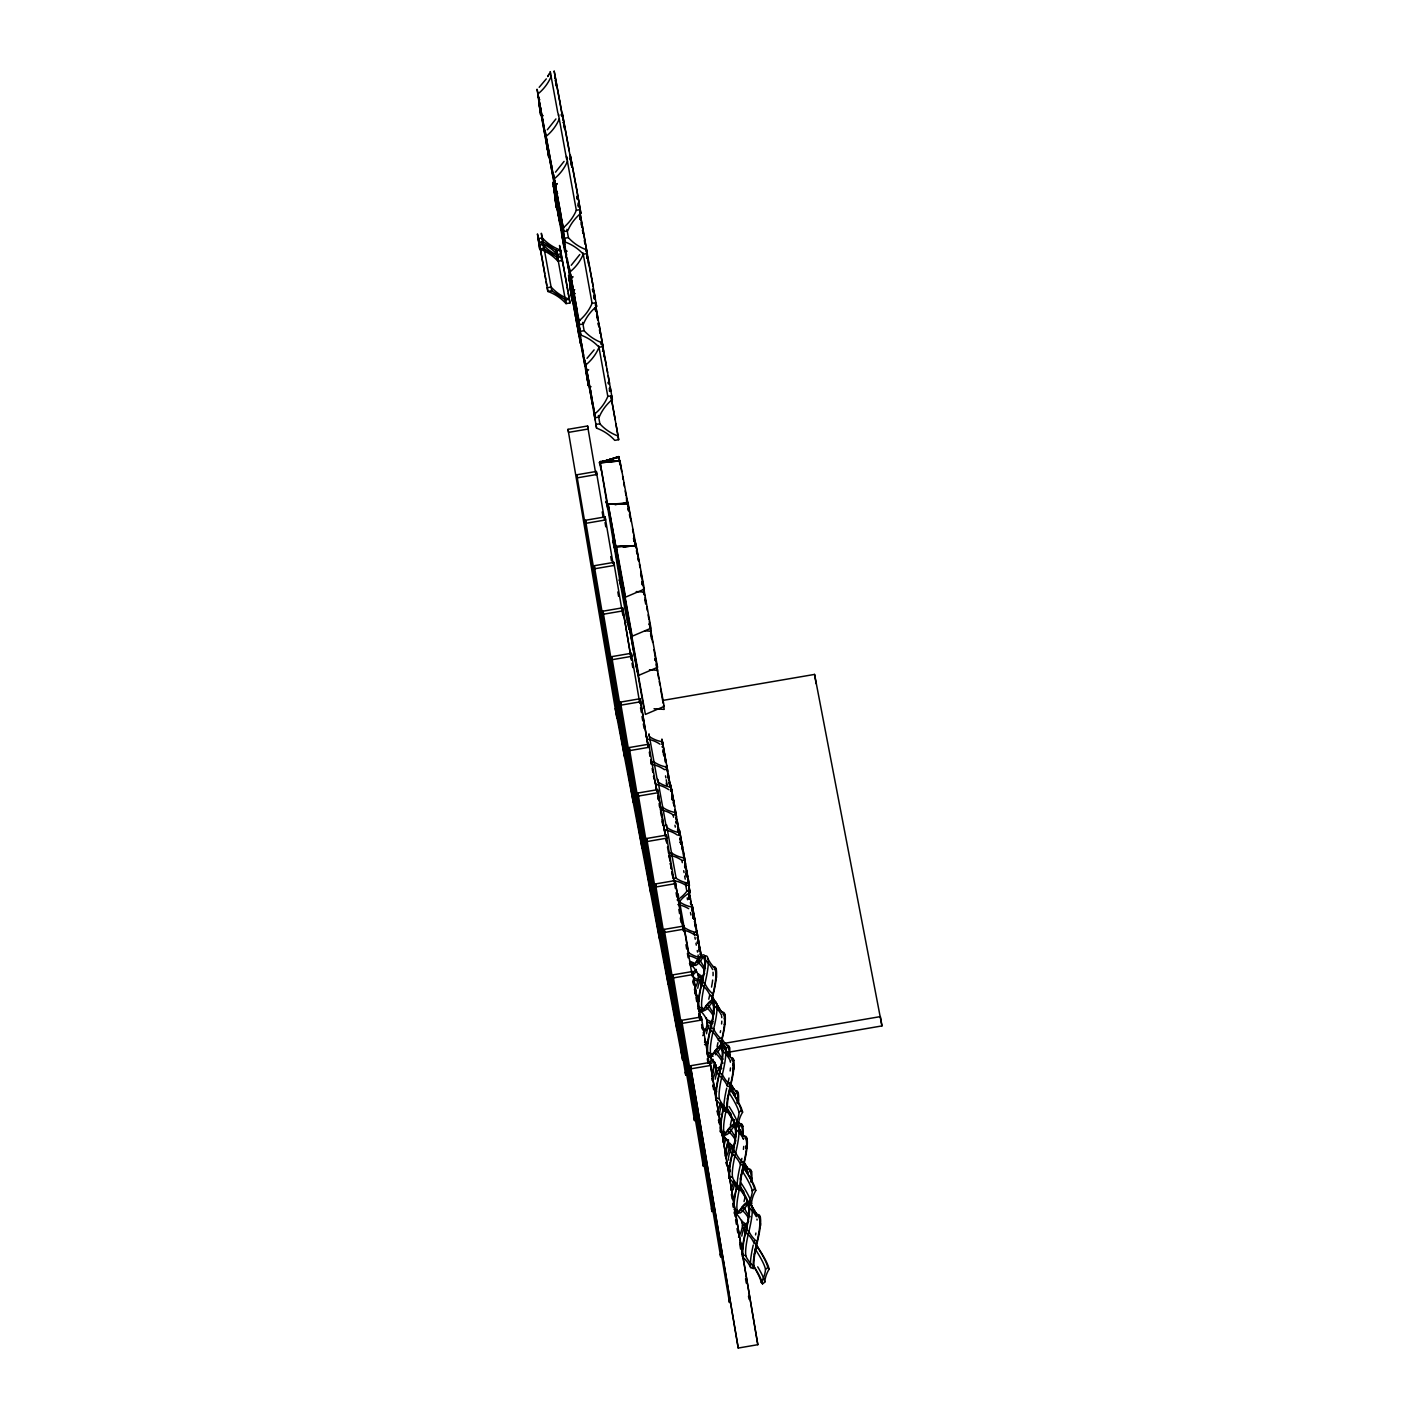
<?xml version="1.0" encoding="UTF-8"?>
<svg xmlns="http://www.w3.org/2000/svg" width="1419" height="1419" viewBox="0 0 1419 1419"><rect width="100%" height="100%" fill="white"/><g stroke="black" fill="none" stroke-linecap="round" stroke-linejoin="round"><path stroke-width="1.5" d="M630.267 516.25L619.961 460.962L599.971 461.618L619.819 460.714L621.699 471.569M616.378 546.634L636.315 545.925L616.289 546.475L625.584 597.133L644.368 589.116L636.226 545.606L623.012 546.971L636.155 545.517L636.209 546.687L628.067 503.177L614.853 504.543L627.996 503.089L628.049 504.259L626.95 499.009L627.73 505.075M571.059 159.602L576.114 186.279M579.786 254.533L571.236 265.264M689.599 963.395L690.308 961.603L693.093 962.561A53.124 8.549 -70.9 0 0 700.543 960.681M708.773 999.207A53.124 8.549 -70.9 0 1 709.713 995.145L712.533 996.049L713.225 994.276A32.052 30.455 -10.9 0 1 704.8 983.367L702.157 982.356L701.447 984.13A53.124 8.549 -70.9 0 0 698.396 1008.714A53.124 8.549 -70.9 0 0 705.793 1006.958A32.052 30.455 -10.9 0 1 713.154 1015.632M698.343 1008.856L699.053 1007.064L701.837 1008.022M705.828 1006.869L706.538 1005.078L709.305 1006.036A53.124 8.549 -70.9 0 1 716.737 1004.191A53.124 8.549 -70.9 0 1 713.722 1028.722A53.124 8.549 -70.9 0 0 710.617 1053.359A53.124 8.549 -70.9 0 0 713.136 1056.179M706.999 1053.377A53.124 8.549 -70.9 0 1 710.156 1029.644L710.901 1027.817A53.195 8.567 -70.9 0 0 706.467 1005.361A53.124 8.549 -70.9 0 1 699.106 1006.94A53.124 8.549 -70.9 0 1 702.121 982.409M707.354 1053.643L707.797 1052.526L710.564 1053.483M729.011 1078.014A53.124 8.549 -70.9 0 1 727.273 1085.961L730.005 1086.972L730.714 1085.198A32.052 30.455 -10.9 0 1 722.289 1074.289L719.646 1073.278L718.936 1075.052A53.124 8.549 -70.9 0 0 722.005 1050.468A53.124 8.549 -70.9 0 0 714.591 1052.224L715.282 1050.539L718.049 1051.497M715.868 1099.654L716.542 1097.987A53.124 8.549 -70.9 0 1 719.61 1073.332M727.61 1109.906L726.9 1111.698L724.116 1110.722M720.799 1131.652L723.85 1131.936A53.124 8.549 -70.9 0 0 731.299 1130.056A32.052 30.455 -10.9 0 0 735.716 1136.991M721.65 1135.271A53.124 8.549 -70.9 0 0 727.805 1130.872L728.55 1128.992A53.124 8.549 -70.9 0 1 735.982 1127.147A53.124 8.549 -70.9 0 1 732.949 1151.678M732.204 1153.505L732.913 1151.731L735.698 1152.689A32.052 30.455 -10.9 0 0 744.07 1163.545L743.29 1165.425L740.505 1164.467A32.052 30.455 -10.9 0 0 732.115 1153.594A53.124 8.549 -70.9 0 0 729.153 1178.089M736.727 1186.497L737.437 1184.705M740.878 1188.359L740.168 1190.133L737.401 1189.175A32.052 30.455 -10.9 0 0 729.011 1178.32L729.809 1176.44L732.576 1177.398A53.124 8.549 -70.9 0 1 735.663 1152.742A53.124 8.549 -70.9 0 0 738.749 1128.105A53.124 8.549 -70.9 0 0 737.117 1125.267M741.108 1209.219L741.818 1207.445L744.585 1208.403A32.052 30.455 -10.9 0 0 750.19 1216.757M753.489 1268.462A53.124 8.549 -70.9 0 1 756.522 1243.931L757.249 1242.104A53.124 8.549 -70.9 0 0 754.198 1266.67A32.052 30.455 -10.9 0 1 745.72 1255.904M754.145 1266.812L753.436 1268.586L750.669 1267.628A32.052 30.455 -10.9 0 0 743.024 1257.376M599.492 462.346L618.826 457.202L599.528 462.363L599.528 463.516M618.79 456.581L599.652 462.754L618.773 456.581L619.89 464.811M608.148 504.047L628.156 503.497L608.13 504.082L638.798 675.32L657.6 667.302L650.611 629.273M549.029 74.178L547.716 76.591L549.047 74.107M555.911 118.965L547.344 129.75M564.07 161.394L555.503 172.178M546.297 78.879L539.167 87.322M594.118 349.89L586.987 358.351M742.456 1111.964A53.124 7.946 51.5 0 0 731.033 1089.916L729.738 1088.426A53.124 7.946 51.5 0 1 741.215 1110.509L738.997 1112.461A53.124 7.946 51.5 0 0 728.621 1092.062M738.341 1125.178L736.035 1127.005L734.776 1125.569M752.265 1190.913L754.571 1189.069A53.124 7.946 51.5 0 0 743.042 1166.915L744.248 1168.316A53.124 7.946 51.5 0 1 743.059 1166.524M751.609 1203.631L749.303 1205.458A53.124 8.549 -70.9 0 0 741.835 1207.338M764.876 1282.084L762.571 1283.911L761.311 1282.457M563.822 231.563L563.183 227.838A46.242 43.954 -10.9 0 0 576.345 210.26L580.247 209.586L580.868 213.311A46.242 43.954 -10.9 0 0 567.724 230.889L563.822 231.563L562.456 223.67M563.432 266.204L560.523 250.099A46.242 43.954 -10.9 0 1 542.324 237.895L538.422 238.552L537.446 233.922L539.699 248.999A46.242 43.954 -10.9 0 1 557.88 261.185L561.782 260.528L560.168 249.194L564.194 270.39M541.348 254.657L538.422 238.552L539.043 242.277L542.963 241.62L556.603 250.773L560.523 250.099L561.144 253.824L557.224 254.498A46.242 43.954 -10.9 0 0 539.06 242.259L538.067 237.647L539.699 248.999L543.601 248.325L557.241 257.478L561.161 256.804L559.529 245.469L560.523 250.099M592.468 282.824L586.561 249.815A46.242 43.954 -10.9 0 1 568.363 237.612L564.46 238.268L565.081 241.993A46.242 43.954 -10.9 0 1 583.28 254.196M539.06 245.274L542.98 244.6A46.242 43.954 -10.9 0 0 561.161 256.821L561.782 260.528M585.834 245.629L587.182 253.54L583.262 254.196A46.242 43.954 -10.9 0 1 570.136 271.792L577.409 312.375M569.321 299.249A46.242 43.954 -10.9 0 1 551.122 287.046L547.22 287.702L547.858 291.427A46.242 43.954 -10.9 0 1 566.039 303.613L569.941 302.957L569.321 299.232L565.401 299.906L551.76 290.753L547.858 291.427L546.138 281.53M573.418 301.36A46.242 43.954 -10.9 0 0 572.105 300.846L569.817 285.858L570.828 290.434L574.73 289.76M579.555 324.649L578.934 320.925A46.242 43.954 -10.9 0 0 592.095 303.347L595.98 302.673L596.619 306.398A46.242 43.954 -10.9 0 0 583.457 323.958L579.555 324.649L578.207 316.739M602.099 343.717L601.94 341.961L602.933 346.608L602.295 342.884A46.242 43.954 -10.9 0 1 584.096 330.698L580.194 331.354L580.832 335.079A46.242 43.954 -10.9 0 1 599.031 347.265L602.933 346.608L610.915 391.201M595.306 417.718L594.667 413.993A46.242 43.954 -10.9 0 0 607.829 396.433L611.731 395.759L612.369 399.466A46.242 43.954 -10.9 0 0 599.208 417.044L595.306 417.718L593.94 409.825M568.008 429.336L587.59 425.984L588.176 429.017L568.593 432.369L568.008 429.336L616.822 717.89M594.49 416.157L595.945 424.423L599.865 423.767L598.41 415.483M618.045 435.97L618.666 439.695L614.764 440.369A46.242 43.954 -10.9 0 0 596.583 428.148L595.838 423.979M576.753 474.797L596.335 471.445L596.92 474.46L577.338 477.831L576.753 474.797L624.573 757.072M585.497 520.259L605.079 516.906L605.665 519.922L586.082 523.292L585.497 520.259L633.317 802.533M594.242 565.72L613.824 562.367L614.409 565.383L594.827 568.753L594.242 565.72L642.062 847.977M650.807 893.438L602.986 611.181L622.569 607.811L631.26 658.842M623.154 610.844L603.572 614.196L602.986 611.181M611.731 656.642L631.313 653.272L631.898 656.305L612.316 659.658L611.731 656.642L659.551 938.899M668.296 984.36L620.475 702.103L640.058 698.733L648.022 745.401M640.643 701.766L621.061 705.119L620.475 702.103M662.904 700.401L814.559 674.415L881.944 1025.919L728.124 1052.277M629.22 747.547L648.802 744.195L649.388 747.228L629.805 750.58L629.22 747.547L677.04 1029.822M654.053 761.826L651.108 762.322L651.427 764.185M685.2 1072.25L685.785 1075.283L637.965 793.008L657.547 789.656L665.511 836.323M658.132 792.689L638.55 796.041L637.965 793.008M662.797 807.287L659.853 807.783L659.48 805.673M646.709 838.469L666.291 835.117L666.877 838.15L647.295 841.502L646.709 838.469L694.53 1120.744L693.944 1117.711M668.597 853.245L671.542 852.748M669.289 857.236L668.917 855.107A32.052 30.455 -10.9 0 1 682.007 860.428L684.863 860.038L684.543 858.176M673.138 878.574L676.083 878.077L666.433 824.794L666.628 826.532M702.689 1163.172L703.274 1166.205L655.454 883.931L675.036 880.578L683.727 931.609M675.621 883.611L656.039 886.964L655.454 883.931M687.594 875.541L689.403 885.367L686.299 885.048M677.111 899.93A32.052 30.455 -10.9 0 0 686.938 891.15L689.758 890.564L690.06 892.427L688.818 885.704M664.198 929.392L683.781 926.039L684.366 929.073L664.784 932.425L664.198 929.392L712.019 1211.666L711.433 1208.633M720.178 1254.094L720.746 1257.128L672.943 974.853L692.525 971.501L700.844 1020.35M693.111 974.534L673.528 977.886L672.943 974.853M681.688 1020.314L701.27 1016.962L701.837 1019.995L682.273 1023.347L681.688 1020.314L729.49 1302.589L728.923 1299.556M724.399 1043.337L880.383 1016.607L881.944 1025.919M690.432 1065.775L710.014 1062.423L710.582 1065.456L757.817 1344.698L738.235 1348.05L690.432 1065.775L738.235 1348.05M691.018 1068.809L710.582 1065.456M619.926 460.82L600.095 462.842L619.961 460.962L599.971 461.814L645.414 714.413L664.198 706.396L656.323 663.879M636.226 591.581L644.386 592.113L650.984 628.209L632.182 636.226L623.473 588.034L622.923 585.568L624.023 593.798L621.38 582.233L643.854 708.081M644.882 630.816L650.984 631.207L649.281 621.54M649.459 669.768L657.6 670.3L655.01 655.596M654.035 708.737L664.216 709.394L663.507 705.367M697.9 974.356L700.667 975.314M706.644 1019.818L709.411 1020.775M713.686 1028.775L710.901 1027.817A53.124 8.549 -70.9 0 0 707.85 1052.401A53.124 8.549 -70.9 0 0 715.247 1050.645A53.195 8.567 -70.9 0 1 719.557 1073.42M710.103 1029.697A32.052 30.455 -10.9 0 1 718.635 1040.499L721.278 1041.511L721.969 1039.737A53.124 8.549 -70.9 0 0 725.038 1015.153A53.124 8.549 -70.9 0 0 722.005 1012.51M716.542 1097.987L719.309 1098.945A32.052 30.455 -10.9 0 0 727.699 1109.818A53.124 8.549 -70.9 0 1 730.679 1085.251M734.545 1119.963L731.761 1119.006A53.124 8.549 -70.9 0 0 730.377 1125.09M731.317 1129.95L728.55 1128.992A53.124 8.549 -70.9 0 1 721.118 1130.837A53.124 8.549 -70.9 0 1 723.655 1108.363M728.657 1143.714L731.424 1144.672M734.332 1209.431L737.117 1210.389A53.124 8.549 -70.9 0 0 738.412 1212.908M741.729 1220.322A53.124 8.549 -70.9 0 0 741.977 1222.043L744.691 1223.125M741.126 1209.13A53.124 8.549 -70.9 0 1 748.54 1207.374A53.124 8.549 -70.9 0 1 745.507 1231.905L746.181 1230.167L748.966 1231.142A53.124 8.549 -70.9 0 0 745.915 1255.709L743.077 1254.893L742.421 1256.56A53.124 8.549 -70.9 0 1 745.436 1232.011A32.052 30.455 -10.9 0 1 753.915 1242.849L756.558 1243.878M715.85 975.155L716.329 975.687A32.052 30.455 -10.9 0 0 715.939 976.574M719.788 1041.174A53.124 7.946 51.5 0 0 720.941 1042.93L722.236 1044.419M728.657 1053.058L729.597 1054.14M732.949 1065.616L733.818 1066.609A32.052 30.455 -10.9 0 0 732.967 1068.312M737.171 1098.253L738.341 1099.601A53.124 7.946 51.5 0 1 737.082 1102.953M741.303 1110.634L742.563 1112.07M754.571 1189.069L755.83 1190.523A32.052 30.455 -10.9 0 0 751.449 1203.614M748.044 1204.021L749.303 1205.458A53.124 8.549 -70.9 0 1 746.217 1230.131M759.874 1222.965L760.353 1223.515A53.124 7.946 51.5 0 1 759.857 1226.584M755.068 1243.523A53.124 7.946 51.5 0 0 756.221 1245.297L757.515 1246.769A53.124 7.946 51.5 0 1 768.992 1268.87M769.098 1268.976L767.839 1267.522L765.533 1269.366A32.052 30.455 -10.9 0 1 761.205 1282.404A53.124 7.946 51.5 0 0 753.134 1265.535M628.014 503.089L608.13 504.242L624.023 590.801M636.173 545.517L616.307 546.67L617.407 554.705L614.764 543.14L615.864 551.37L614.232 544.133L637.255 671.985L636.155 663.755L637.237 668.988M633.566 538.103L634.293 541.437M599.989 461.601L620.937 587.129L627.535 623.225L627.5 622.054L629.096 629.557L627.996 621.327L630.639 632.892L629.539 624.662L630.621 629.894M626.506 499.843L627.5 504.401M661.946 739.299L664.34 752.017M663.436 750.332L663.72 751.627L663.418 749.161L664.411 755.706M672.092 795.58C673.085 800.83 671.116 789.017 672.766 799.145M680.996 843.347L680.393 839.232L681.404 843.933M680.464 839.285L680.889 840.687L680.481 838.771M681.315 843.542L680.34 838.044M693.199 913.854L694.104 919.086M663.489 825.29L665.617 836.5M576.823 196.212L577.498 199.334M587.182 253.54L586.189 248.893L586.508 251.677M552.771 175.991L546.51 142.06L548.763 157.137A46.242 43.954 -10.9 0 1 550.093 157.615M567.281 261.894L562.243 235.146L567.902 265.619M672.109 795.083L671.861 793.931M654.851 780.237L655.259 782.49M608.574 383.467L608.254 382.19L608.414 383.928M545.41 134.716L547.486 146.707L545.233 131.63L551.512 165.562M561.161 227.785L563.237 239.776L560.984 224.716L568.522 269.078M663.808 749.108L662.247 741.25L662.992 746.394M681.297 840.03L679.435 830.221L681.829 842.939M646.425 736.638L648.394 747.086M635.056 543.814L635.677 546.829M593.018 291.285L592.503 289.104L592.823 291.906M655.347 660.42L654.957 658.735L655.117 660.403M650.115 626.701L649.388 623.704L649.831 626.967M680.712 839.888L680.393 838.576M693.199 914.404L693.802 917.011L693.43 915.521M643.499 587.608L644.386 592.113L643.676 588.087M642.115 582.233L642.825 585.781L642.027 581.382M609.39 388.096L609.868 390.562M679.311 900.551L679.577 901.881A32.052 30.455 -10.9 0 0 692.614 907.184L694.707 918.998M646.621 737.525L647.862 744.177M655.365 782.986L656.873 791.039M664.11 828.448L657.547 789.656M567.955 143.851L562.296 113.378L569.87 154.706M561.161 114.478L561.427 115.808M578.118 203.059L578.686 205.95L578.384 204.017M591.847 279.366L586.703 252.954M557.862 113.13L550.217 71.624L550.537 74.409M593.869 296.128L594.419 299.037L593.798 295.312M566.713 159.567L558.376 114.052L558.536 115.79M576.327 210.26L566.536 156.48L566.855 159.265M606.445 366.049L602.436 346.041M600.822 343.061L601.071 344.409M583.014 252.866L592.078 303.347M598.747 345.952L607.811 396.415M544.648 130.53L537.074 89.202L544.612 133.563M560.984 215.386L553.392 174.058L560.948 218.437M544.009 130.105L538.972 103.356L540.604 114.708A46.242 43.954 -10.9 0 1 543.229 115.737M559.051 204.531L554.031 177.783L556.922 199.565A46.242 43.954 -10.9 0 1 558.252 200.044M560.328 214.961L554.847 187.574M562.35 237.931L552.825 182.271L559.121 219.466M570.119 271.774L569.143 267.144L576.682 311.506M559.742 223.191L554.723 196.425L556.354 207.777A46.242 43.954 -10.9 0 1 558.962 208.806M574.801 297.618L569.764 270.869L572.673 292.651A46.242 43.954 -10.9 0 1 575.298 293.662M576.149 316.685L568.558 275.357L577.409 327.133M584.983 363.016L576.717 317.785L586.26 373.445M590.535 390.686L584.876 360.213L591.812 401.116M575.493 316.26L570.456 289.511L572.088 300.863M582.375 348.258L577.356 321.51L580.247 343.292A46.242 43.954 -10.9 0 1 581.577 343.788M583.652 358.688L578.172 331.301M589.399 384.301L585.515 363.938L588.406 385.72A46.242 43.954 -10.9 0 1 591.031 386.748M565.401 299.906L566.039 303.631L556.248 249.868L557.88 261.202L557.241 257.478M551.76 290.753L541.348 233.266L543.601 248.325M619.89 461.831L618.861 456.758L599.563 462.505L601.088 469.831M636.209 546.687L635.127 541.437L635.889 547.503M627.872 506.264L628.67 510.45M649.246 623.899L649.423 624.874M663.347 750.137L664.482 756.167M680.836 841.041L681.138 842.602M692.596 907.309L692.029 904.683L694.423 917.401M693.111 913.659L693.394 915.095M607.704 508.924L606.108 501.439L606.144 502.61M614.321 548.036L612.689 540.586L612.76 541.703M620.937 587.129L619.34 579.626L619.376 580.797M657.352 780.432L648.944 733.871L649.139 735.61M646.567 736.993L646.017 734.368L646.124 735.521M655.17 781.745L656.82 790.685M636.404 547.699L638.905 561.285M636.422 550.678L637.06 554.102M626.488 500.925L627.109 504.188M656.234 664.979L657.494 671.737M689.403 885.367L688.162 878.663M671.914 794.445L672.908 799.766M689.758 890.564L688.765 885.243M693.252 914.368L693.997 918.395M686.814 891.061L685.306 882.849M688.676 952.539L679.24 900.107M748.487 1296.203L749.072 1299.236M757.817 1344.698L710.014 1062.423M615.243 708.578L682.645 1060.082L681.067 1050.769M569.587 158.236L569.888 159.797M579.662 214.819L580.673 220.193M595.395 307.905L596.033 311.258M635.056 545.446L635.286 546.617M539.043 242.277L540.657 250.879M609.531 388.398L609.868 390.19M643.446 589.045L644.634 595.519M643.446 591.971L643.924 594.543M671.932 797.868L672.269 799.642L671.826 797.478M692.774 911.672L690.822 900.994M701.518 957.133L700.17 949.754M693.27 917.791L693.448 918.732M698.911 959.51L698.077 955.022M672.978 877.74L671.896 871.869M579.662 214.446L580.442 218.739M595.395 307.533L596.193 311.808M650.541 633.637L651.481 638.692M671.258 790.809L669.484 781.071M680.481 842.265L680.677 843.329M685.927 883.026L686.122 884.09M610.879 395.936L613.913 412.663M629.433 514.529L630.089 518.077M637.911 558.625L638.248 560.505M650.576 630.941L651.658 636.865M679.807 835.206L678.229 826.532M671.382 791.607L670.407 786.232M680.783 844.128L680.34 841.644M684.685 866.566L684.916 867.736M701.465 956.991L699.567 946.455M692.72 911.53L692.011 907.663M693.164 917.401L693.377 918.59M690.503 912.523L690.947 914.989M672.925 877.598L671.95 872.224M579.803 212.016L582.429 226.508M581.081 222.464L582.021 227.625M595.554 305.103L598.162 319.577M596.831 315.532L597.275 318.016M644.865 599.598L645.68 604.051M627.961 508.694L628.315 510.663M681.723 845.795L681.971 847.09M684.597 865.874L684.827 867.169M676.171 822.275L676.402 823.57M697.509 942.198L697.74 943.493M698.662 961.514L698.166 958.818M665.351 835.099L664.358 829.778A32.052 30.455 -10.9 0 1 677.466 835.099M579.626 210.775L585.745 245.256M581.4 223.9L581.914 226.809M595.377 303.861L600.095 330.45M596.654 314.291L597.665 319.896M611.11 396.948L614.516 416.122M645.042 597.771L646.053 603.341M657.866 673.706L658.735 678.566M687.843 876.8L685.998 866.424M673.085 797.478L671.01 786.623L671.577 790.826M678.832 829.831L679.098 831.339M679.417 833.201L679.666 834.603M681.9 846.629L682.486 849.981M688.517 883.842L687.647 879.053L687.967 880.915M673.741 804.52L673.227 801.629M694.494 921.091L695.381 926.057M664.731 757.569L664.997 759.059M691.425 904.293L691.692 905.801M694.565 921.552L695.079 924.461M676.083 821.707L676.349 823.109M697.421 941.631L697.687 943.032M688.942 897.571L689.208 899.078M685.217 879.159L684.668 876.055M688.995 898.032L689.262 899.433M590.659 394.73L586.756 374.439L588.406 385.72L587.058 377.826M666.096 825.893L657.689 779.333L657.884 781.071M678.069 893.668L678.584 896.577M693.696 984.573L693.164 981.664M582.553 230.534L583.103 233.638M559.796 101.423L554.137 70.95L561.711 112.278M582.482 229.913L583.067 233.213M607.013 369.153L607.598 372.434M598.286 323.621L598.853 326.725M598.215 323L598.8 326.281M639.437 564.248L640.04 567.635M630.745 518.84L631.278 521.82M640.661 573.79L641.317 577.391M652.119 639.472L652.669 642.435M622.586 476.412L623.118 479.391M633.867 538.954L634.399 541.881M659.267 681.528L659.87 684.916M681.51 841.077L682.415 846.221M673.67 800.777L670.69 784.76L671.577 791.022M682.167 848.119L682.77 851.595M694.388 917.135L695.008 920.7M664.021 750.154L664.926 755.316M673.44 802.657L674.043 806.134M679.204 835.277L678.903 833.592L679.222 835.454M685.962 873.536L686.264 875.239M695.062 924.195L695.682 927.742L695.363 925.88M700.543 955.2L700.241 953.515L700.56 955.377M664.695 757.214L665.6 762.358L665.28 760.495M670.477 789.993L670.744 791.43M691.816 909.916L692.082 911.353M697.261 950.517L697.545 952.114M667.178 785.133L666.221 779.794M550.891 162.103L545.872 135.355L546.865 142.645M542.732 119.675L537.695 92.927L540.604 114.708M552.168 172.533L547.131 145.785L548.763 157.137L547.415 149.243M566.642 255.189L561.605 228.424L562.598 235.731M576.061 308.047L570.598 280.66M574.216 305.83L569.196 279.082L570.828 290.434M699.762 1018.789L698.84 1013.698M563.556 266.666L565.897 279.951M666.167 839.605L666.806 843.081L666.15 839.445M671.045 867.062L671.347 868.765M662.301 821.601L662.886 824.9M648.075 745.223L648.359 746.82M654.141 779.439L653.556 776.14L653.857 778.002M540.71 250.932L542.093 258.843M541.473 255.136L542.927 263.437M576.735 189.756L570.456 155.806L570.952 159.886M576.096 186.031L578.721 201.037M567.937 143.603L569.214 150.946M582.411 226.242L585.036 241.248M591.847 279.1L593.107 286.461M559.778 101.175L561.055 108.518M584.309 240.396L584.947 244.033M598.783 323.053L599.421 326.672M599.421 329.758L600.06 333.483M613.895 412.397L615.172 419.758M640.732 571.467L643.321 586.065M646.656 606.729L647.33 610.56M648.111 614.888L648.962 619.731M632.572 529.039L633.335 533.367M633.619 534.981L634.825 541.827M653.946 649.654L654.727 653.982M623.721 482.762L624.395 486.611M660.562 688.747L663.152 703.345M625.176 490.921L626.027 495.781M682.415 846.15L684.49 857.927M682.096 844.376L682.734 848.012M686.654 870.219L687.293 873.856M673.67 800.688L674.664 806.329M677.253 820.962L677.91 824.758M683.089 853.209L684.064 858.85L683.763 856.987M686.654 873.483L686.991 875.417M695.008 920.612L697.084 932.389M698.591 940.886L699.886 948.318M673.351 798.915L673.99 802.551M678.548 828.394L676.171 814.843M694.689 918.838L695.328 922.474M674.664 809.61L675.32 813.389M677.91 828.022L678.247 829.955L677.519 825.84M689.847 895.424L690.503 899.22M696.002 929.534L696.658 933.312M699.922 951.723L698.857 945.764L699.567 949.808M664.606 753.454L666.274 762.872M668.509 775.501L669.803 782.933M685.945 873.377L686.583 877.013M691.142 902.856L689.137 891.398M666.575 767.927L666.238 766.012L667.302 771.971M669.165 782.561L669.821 786.357M677.519 829.689L677.839 831.552M698.857 949.613L699.177 951.475M683.71 870.716L684.047 872.579M695.966 943.245L696.303 945.178M674.965 825.255L675.302 827.117M687.222 897.801L687.559 899.717M666.238 783.057L666.575 784.991M559.033 204.265L560.31 211.626M550.874 161.837L553.499 176.861M560.31 214.712L564.354 237.824M542.714 119.409L545.339 134.433M552.151 172.284L554.776 187.29M576.061 307.781L577.32 315.142M589.914 386.961L591.155 394.163M590.517 390.438L591.794 397.781M543.991 129.839L546.617 144.862M567.902 265.353L570.527 280.377M591.173 397.409L592.433 404.592M582.358 348.01L583.635 355.353M591.794 400.868L594.419 415.873M574.198 305.582L575.475 312.925M583.635 358.439L584.912 365.783M575.475 316.011L576.753 323.355M670.353 863.355L670.708 865.288M670.389 863.426L671.347 868.925M564.39 271.26L566.837 285.254M658.061 797.62L658.398 799.553M657.724 795.757L658.381 799.482M661.963 819.827L662.602 823.463M649.317 752.159L649.973 755.955M652.563 770.57L652.9 772.504L652.155 768.406M542.289 259.712L543.796 268.404M543.175 264.679L544.736 273.707M576.735 189.649L578.03 197.135M578.101 197.312L579.431 205.045M592.486 282.736L594.472 294.123M569.924 154.884L570.633 158.893M593.834 290.398L595.164 298.132M608.219 375.804L609.531 383.307M561.09 108.553L562.403 116.181M585.675 247.97L586.384 251.979M599.457 326.725L600.769 334.334M561.764 112.456L563.201 120.562M600.148 330.609L601.479 338.343M601.425 341.039L602.117 345.048M614.533 416.033L616.52 427.421M615.881 423.696L617.23 431.429M635.162 543.637L635.872 547.663M626.347 497.59L627.695 505.235M684.916 860.304L685.59 864.26M683.089 849.928L684.118 855.834M685.271 862.397L686.299 868.286M684.774 862.894L685.146 864.969M685.945 869.439L686.619 873.359M697.509 934.766L698.556 940.762M674.344 804.484L675.746 812.466M686.299 871.497L686.973 875.346M695.682 924.408L696.357 928.257M698.237 938.899L698.893 942.748M688.765 889.305L689.439 893.26M697.385 937.356L697.74 939.431M698.166 941.826L698.538 943.901M665.6 759.023L667.001 767.005M667.427 769.382L668.473 775.377M675.018 811.526L675.675 815.375M676.047 817.433L676.402 819.508M676.828 821.903L677.2 823.978M696.357 931.449L697.013 935.316M668.154 773.515L668.81 777.364M689.421 896.365L689.794 898.458M668.083 776.441L668.81 780.574M669.129 782.437L669.484 784.423M694.884 937.125L695.257 939.218M665.529 775.874L665.883 777.86M560.345 211.662L561.658 219.289M551.512 165.473L552.825 172.958M561.037 215.564L562.243 225.816M575.422 300.97L576.717 308.473M552.878 173.136L554.084 183.388M562.935 229.718L563.645 233.727M567.263 258.542L568.558 266.045M576.77 308.65L577.994 318.903M567.937 262.32L569.25 269.929M577.356 315.178L580.105 330.911M591.173 394.056L593.16 405.444M544.719 130.708L545.925 140.96M554.137 183.565L555.485 191.299M568.611 266.222L569.835 276.474M578.686 322.805L579.378 326.796M592.521 401.719L593.851 409.452M545.978 141.137L547.326 148.871M561.782 231.51L553.445 185.995L556.354 207.777M569.888 276.652L571.218 284.368M584.362 359.291L585.692 367.024M593.798 412.149L595.129 419.882M561.729 234.224L563.059 241.94M575.511 312.96L577.533 324.596M585.639 369.72L586.969 377.454M695.984 997.468L696.729 1001.672M576.788 323.408L578.81 335.026M667.498 847.001L668.544 852.996M668.97 855.373L670.052 861.493M659.108 803.58L659.8 807.535M660.544 811.774L661.307 816.031M566.216 281.53L567.831 290.877M649.654 754.092L650.008 756.079M650.682 759.981L651.055 762.074M567.21 287.152L568.877 296.784M544.116 270L545.73 279.348M545.109 275.623L546.776 285.254M578.792 201.321L580.14 209.143M579.52 205.418L580.868 213.311M571.272 162.617L571.981 166.715L571.148 160.471M585.107 241.532L586.455 249.354M594.543 294.407L596.619 306.398M571.36 162.99L572.088 167.158L571.183 161.394M587.005 255.686L587.732 259.783M600.858 334.618L602.206 342.44M610.276 387.476L612.369 399.466M601.567 338.715L602.933 346.608M616.591 427.704L617.939 435.527M617.318 431.802L618.666 439.695M684.171 856.065L685.235 862.167M684.827 863.107L685.572 867.364M696.764 930.527L697.829 936.629M675.426 810.604L676.491 816.705M697.421 937.569L698.485 943.688M666.682 765.143L667.746 771.244M676.083 817.646L677.147 823.765M688.995 893.97L689.74 898.227M667.657 774.047L668.402 778.304M681.918 860.553L682.291 862.663M694.139 932.886L694.512 935.015L697.456 934.5L697.137 932.638A32.052 30.455 -10.9 0 1 684.047 927.334M673.546 817.202L673.174 815.091L676.118 814.577L675.799 812.715M566.926 229.328L568.38 237.594M582.677 322.415L584.114 330.68M561.747 219.573L563.095 227.395M577.48 312.641L578.828 320.463M553.57 177.144L554.918 184.967M563.733 234.1L565.081 241.993M554.297 181.242L555.663 189.135M593.231 405.728L594.579 413.55M569.321 270.213L571.396 282.204M579.466 327.186L580.832 335.079M546.138 138.814L547.486 146.707M546.687 145.146L548.036 152.968M585.071 363.299L587.147 375.29M561.871 231.882L563.237 239.776M586.331 373.729L587.679 381.551M562.438 238.215L563.786 246.037M576.912 320.871L578.26 328.694M563.148 242.312L564.514 250.223M577.622 324.969L578.987 332.862M650.736 760.212L651.481 764.451M568.239 293.077L569.941 302.957M814.559 674.415L816.138 683.727M563.928 124.73L564.549 128.455L563.911 124.411M685.2 865.235L685.519 867.098A32.052 30.455 -10.9 0 0 684.738 867.683M697.793 939.697L698.113 941.56A32.052 30.455 -10.9 0 0 697.332 942.145M680.836 842.514L681.155 844.358M693.43 916.976L693.749 918.838L693.128 915.024M671.418 789.993L671.737 791.855M676.455 819.774L676.774 821.636M689.049 894.236L689.368 896.098M667.054 767.253L667.373 769.116L664.429 769.63A32.052 30.455 -10.9 0 0 652.368 764.486M672.092 797.052L672.411 798.915M667.71 774.313L668.03 776.175M663.666 753.454L663.347 751.591L663.968 755.387M701.27 1016.962L709.234 1063.629M712.923 1085.446L713.651 1089.81M717.127 1110.775L717.872 1115.139M718.599 1119.502L719.344 1123.866M720.089 1128.229L720.817 1132.593M731.37 1194.514L732.098 1198.878M732.843 1203.241L733.57 1207.604M735.06 1216.331L734.315 1211.968A32.052 30.455 -10.9 0 1 742.048 1222.114M735.574 1219.843L736.319 1224.207M737.046 1228.57L737.791 1232.934M739.849 1244.694L740.594 1249.057M745.543 1278.75L746.288 1283.113M701.589 1024.713L702.334 1029.077M692.525 971.501L700.631 1019.498M707.283 1058.769L708.01 1063.133M683.781 926.039L692.259 976.219M693.004 980.582L693.731 984.946M695.221 993.672L694.476 989.309A32.052 30.455 -10.9 0 0 698.52 977.159M698.751 1014.159L699.478 1018.523M685.945 944.699L686.69 949.063M687.417 953.426L688.162 957.79M675.036 880.578L683.515 930.758M666.291 835.117L675.355 888.329M676.1 892.693L676.828 897.056M678.832 909.295L679.577 913.659M680.304 918.022L681.049 922.385M595.945 424.423L596.583 428.148M648.802 744.195L656.766 790.862M640.058 698.733L646.692 738.004M631.313 653.272L639.792 703.452M640.537 707.815L641.282 712.178M642.009 716.542L642.754 720.905M643.339 723.938L644.066 728.302M632.005 663.205L632.75 667.569M622.569 607.811L631.42 660.172M613.824 562.367L622.888 615.562M605.079 516.906L613.043 563.556M617.833 591.918L618.578 596.282M596.335 471.445L604.459 519.425M605.044 522.458L605.771 526.821M610.72 556.514L611.465 560.877M587.59 425.984L595.927 474.815M602.188 511.904L602.933 516.268M556.603 250.773L557.224 254.498M542.342 237.895L542.963 241.62M680.481 837.316L681.226 842.567M603.873 354.927L604.192 357.038M680.996 843.525L680.411 839.729M588.122 261.841L588.459 263.969M671.932 796.024L672.571 799.926M663.152 747.423L661.928 739.281M579.662 217.479L579.963 219.413M692.774 909.827L693.075 911.867M693.235 912.807L693.607 915.255M693.731 918.927L693.217 915.344M672.517 799.819L671.879 795.42M662.691 744.443L663.116 747.299M663.365 751.502L663.968 755.671M595.146 308.845L595.395 310.566M578.118 205.329L578.384 207.05M555.131 78.258L554.758 74.675L555.255 78.737M680.464 837.405L680.925 840.598M609.39 389.977L609.602 391.484M693.199 912.683L693.519 915.06M642.044 583.333L642.239 584.788M577.072 198.82L576.823 196.957M633.885 540.905L633.566 538.44M663.613 826.443L663.471 825.273M698.857 974.073A53.124 7.946 51.5 0 0 698.467 977.248A53.124 7.946 51.5 0 0 701.997 986.152M698.556 1000.732A53.124 7.946 51.5 0 1 694.654 992.041M699.177 1000.838A53.195 7.964 51.5 0 1 696.286 994.524M711.043 995.712A53.124 7.946 51.5 0 0 712.196 997.468L713.491 998.958A53.124 7.946 51.5 0 1 711.185 995.411M702.955 981.576A53.124 7.946 51.5 0 1 701.181 977.106M712.285 997.539A53.124 7.946 51.5 0 1 719.398 1009.228M697.758 988.263A32.052 30.455 -10.9 0 1 702.033 976.822A53.124 7.946 51.5 0 0 703.168 980.618M712.657 1000.661A32.052 30.455 -10.9 0 1 713.615 999.011M713.544 998.994A53.124 7.946 51.5 0 1 720.639 1010.665M724.24 1018.363A53.124 7.946 51.5 0 1 724.967 1021.041A53.124 7.946 51.5 0 1 724.24 1024.412M724.683 1022.035A32.052 30.455 -10.9 0 1 725.18 1021.219M716.223 975.58A53.124 7.946 51.5 0 1 715.832 978.755M707.336 1019.818A53.124 7.946 51.5 0 0 707.194 1022.709A53.124 7.946 51.5 0 0 710.742 1031.613M707.265 1022.62A32.052 30.455 -10.9 0 1 702.777 1035.639M706.52 1044.721A53.124 7.946 51.5 0 1 704.604 1040.73M703.114 1032.926A53.124 7.946 51.5 0 1 703.381 1032.642M707.176 1044.881A53.195 7.964 51.5 0 1 704.675 1038.992M711.699 1027.037A53.124 7.946 51.5 0 1 709.926 1022.567M721.029 1043A53.124 7.946 51.5 0 1 728.142 1054.689M720.958 1046.938A32.052 30.455 -10.9 0 1 722.36 1044.473A53.124 7.946 51.5 0 1 729.384 1056.126M722.182 1044.384A53.124 7.946 51.5 0 1 719.93 1040.872M711.504 1024.997A53.124 7.946 51.5 0 1 711.167 1024.004M732.984 1063.824A53.124 7.946 51.5 0 1 733.712 1066.503A53.124 7.946 51.5 0 1 732.984 1069.873M706.502 1033.724A32.052 30.455 -10.9 0 1 708.986 1025.565M716.347 1064.995A53.124 7.946 51.5 0 0 715.939 1068.17A53.124 7.946 51.5 0 0 718.777 1075.673M716.01 1068.081A32.052 30.455 -10.9 0 1 712.019 1080.285M716.045 1091.654A53.124 7.946 51.5 0 1 712.87 1085.021M711.664 1078.777A53.124 7.946 51.5 0 1 712.125 1078.103M716.648 1091.761A53.195 7.964 51.5 0 1 713.775 1085.446M719.876 1071.256A53.124 7.946 51.5 0 1 718.67 1068.028M715.247 1079.185A32.052 30.455 -10.9 0 1 719.522 1067.744A53.124 7.946 51.5 0 0 720.249 1070.458M730.927 1089.845A53.124 7.946 51.5 0 1 729.774 1088.071M727.291 1098.962A32.052 30.455 -10.9 0 1 731.104 1089.934M738.182 1125.161A32.052 30.455 -10.9 0 1 742.669 1112.141M729.082 1106.518A53.124 7.946 51.5 0 1 738.235 1125.072M726.776 1108.363A53.124 7.946 51.5 0 1 735.929 1126.899M739.139 1112.478A32.052 30.455 -10.9 0 1 734.67 1125.498M727.61 1110.314A53.124 7.946 51.5 0 1 734.687 1125.462M714.484 1052.419A32.052 30.455 -10.9 0 1 722.998 1063.221M714.537 1052.419A53.124 8.549 -70.9 0 1 707.496 1055.576M706.999 1054.406A32.052 30.455 -10.9 0 1 715.513 1065.208A53.124 8.549 -70.9 0 0 721.455 1065.155M715.424 1065.137A53.124 8.549 -70.9 0 1 715.141 1062.388M717.092 1046.637A53.124 8.549 -70.9 0 1 717.979 1042.646M721.774 1068.436A53.124 8.549 -70.9 0 1 718.582 1067.496M723.034 1059.213A32.052 30.455 -10.9 0 1 717.925 1051.568A53.124 8.549 -70.9 0 1 715.371 1054.76M718.085 1051.408A53.124 8.549 -70.9 0 1 725.481 1049.652A32.052 30.455 -10.9 0 0 733.925 1060.383M711.54 1055.683A32.052 30.455 -10.9 0 1 710.44 1053.554M721.437 1067.141A53.124 8.549 -70.9 0 1 719.823 1066.662M727.379 1085.961A32.052 30.455 -10.9 0 0 718.848 1075.159A53.124 8.549 -70.9 0 0 715.655 1097.916M730.288 1061.43A53.124 8.549 -70.9 0 1 730.43 1062.228M730.466 1067.939A53.124 8.549 -70.9 0 1 730.146 1070.973M715.744 1099.867A32.052 30.455 -10.9 0 1 724.258 1110.669M724.169 1110.598A53.124 8.549 -70.9 0 1 726.723 1088.107M726.954 1111.556A53.124 8.549 -70.9 0 1 729.987 1087.025A53.195 8.567 -70.9 0 0 731.778 1059.887M730.75 1085.145A53.124 8.549 -70.9 0 0 733.783 1060.614A53.124 8.549 -70.9 0 0 731.264 1057.776M719.362 1098.82A53.124 8.549 -70.9 0 1 722.395 1074.289A53.124 8.549 -70.9 0 0 725.481 1049.652M721.969 1050.432A32.052 30.455 -10.9 0 1 730.483 1061.235M705.846 1006.763A53.124 8.549 -70.9 0 1 713.26 1005.007A32.052 30.455 -10.9 0 1 721.402 1015.064M698.254 1008.944A32.052 30.455 -10.9 0 1 706.768 1019.747M712.71 1019.693A53.124 8.549 -70.9 0 1 706.697 1019.676A53.124 8.549 -70.9 0 1 706.449 1017.955M713.03 1022.993A53.124 8.549 -70.9 0 1 710.085 1022.567M714.289 1013.751A32.052 30.455 -10.9 0 1 709.181 1006.106A53.124 8.549 -70.9 0 1 701.891 1007.898A53.124 8.549 -70.9 0 1 704.906 983.367M703.203 1010.931A32.052 30.455 -10.9 0 1 701.696 1008.093M713.189 1021.503A53.124 8.549 -70.9 0 1 711.079 1021.201M721.544 1015.969A53.124 8.549 -70.9 0 1 721.774 1017.689M721.81 1021.13A53.124 8.549 -70.9 0 1 721.579 1023.95M720.621 1030.691A53.124 8.549 -70.9 0 1 720.267 1032.553M719.007 1038.46A53.124 8.549 -70.9 0 1 718.528 1040.499M713.26 1005.007A53.124 8.549 -70.9 0 1 710.227 1029.538M719.876 1047.594A53.124 8.549 -70.9 0 1 721.242 1041.564A53.195 8.567 -70.9 0 0 723.034 1014.425M722.058 1039.63A32.052 30.455 -10.9 0 1 713.544 1028.828M720.586 1045.821A53.124 8.549 -70.9 0 1 721.934 1039.79M725.18 1014.922A32.052 30.455 -10.9 0 1 716.648 1004.12M704.409 970.17A32.052 30.455 -10.9 0 0 696.995 961.497A53.124 8.549 -70.9 0 1 689.652 963.253M712.657 969.603A32.052 30.455 -10.9 0 0 704.48 959.51A53.124 8.549 -70.9 0 0 697.101 961.302L697.793 959.616L700.56 960.592A53.124 8.549 -70.9 0 1 707.992 958.73A32.052 30.455 -10.9 0 0 716.435 969.461M689.51 963.483A32.052 30.455 -10.9 0 1 698.024 974.285A53.124 8.549 -70.9 0 0 704.658 973.399M703.239 978.01A53.124 8.549 -70.9 0 1 701.341 977.106M705.545 968.29A32.052 30.455 -10.9 0 1 700.436 960.645M693.66 964.051A32.052 30.455 -10.9 0 1 692.951 962.632M703.061 976.237A53.124 8.549 -70.9 0 1 702.334 975.74M690.361 961.479A53.124 8.549 -70.9 0 0 697.758 959.723A53.195 8.567 -70.9 0 1 702.068 982.498M701.358 984.236A32.052 30.455 -10.9 0 1 709.89 995.038M704.516 959.546A53.124 8.549 -70.9 0 1 701.483 984.076M711.558 1000.164A53.124 8.549 -70.9 0 1 712.498 996.103A53.195 8.567 -70.9 0 0 714.289 968.964M711.841 1000.36A53.124 8.549 -70.9 0 1 713.189 994.329M713.26 994.222A53.124 8.549 -70.9 0 0 716.293 969.691A53.124 8.549 -70.9 0 0 713.26 967.048M707.992 958.73A53.124 8.549 -70.9 0 1 704.977 983.261M713.03 972.228A53.124 8.549 -70.9 0 1 713.065 975.669M712.657 980.05A53.124 8.549 -70.9 0 1 711.522 987.092M711.451 1057.989A32.052 30.455 -10.9 0 1 709.802 1063.7M714.555 1063.186A53.124 7.946 51.5 0 1 713.349 1060.614M711.699 1063.487A32.052 30.455 -10.9 0 1 713.136 1059.372M733.907 1089.118A53.124 7.946 51.5 0 0 730.146 1082.662A53.124 8.549 -70.9 0 1 730.04 1090.608M737.827 1097.809A53.124 7.946 51.5 0 1 738.235 1099.494M737.064 1102.12A32.052 30.455 -10.9 0 1 738.448 1099.672M729.934 1082.91A53.124 7.946 51.5 0 1 733.446 1089.153M729.49 1054.033A53.124 7.946 51.5 0 1 729.561 1056.516M728.745 1055.842A32.052 30.455 -10.9 0 1 729.703 1054.211M719.788 1123.174A53.124 7.946 51.5 0 1 718.44 1120.425M720.196 1103.45A32.052 30.455 -10.9 0 1 717.429 1111.627M724.009 1110.066A53.124 7.946 51.5 0 1 720.887 1102.847M720.462 1123.334A53.195 7.964 51.5 0 1 718.723 1119.538M719.983 1114.678A53.124 7.946 51.5 0 1 719.805 1113.88M719.646 1112.975A32.052 30.455 -10.9 0 1 721.544 1105.667M736.709 1124.664A53.124 7.946 51.5 0 1 743.45 1136.051M746.979 1144.956A53.124 7.946 51.5 0 1 745.826 1148.414M745.809 1147.581A32.052 30.455 -10.9 0 1 746.696 1145.949M738.678 1128.353A53.124 7.946 51.5 0 1 742.19 1134.615M737.117 1098.803A53.124 7.946 51.5 0 1 737.153 1100.044M729.951 1143.253A53.124 7.946 51.5 0 0 729.224 1146.623A53.124 7.946 51.5 0 0 732.754 1155.527M729.277 1146.517A32.052 30.455 -10.9 0 1 725.748 1157.922M730.164 1171.633A53.124 7.946 51.5 0 1 725.73 1162.392M729.934 1170.214A53.195 7.964 51.5 0 1 726.688 1162.888M733.712 1150.951A53.124 7.946 51.5 0 1 731.69 1145.594M728.39 1158.436A32.052 30.455 -10.9 0 1 732.789 1146.197A53.124 7.946 51.5 0 0 734.403 1151.146M740.221 1179.029A32.052 30.455 -10.9 0 1 744.372 1168.387A53.124 7.946 51.5 0 1 755.724 1190.417M730.182 1164.254A53.124 7.946 51.5 0 1 729.703 1163.083M728.727 1160.139A53.124 7.946 51.5 0 1 728.55 1159.341M741.232 1183.233A53.124 7.946 51.5 0 1 751.502 1203.525M740.044 1186.798A53.124 7.946 51.5 0 1 749.197 1205.352M741.889 1170.515A53.124 7.946 51.5 0 1 752.176 1190.807M752.407 1190.913A32.052 30.455 -10.9 0 1 747.937 1203.951A53.124 7.946 51.5 0 0 739.867 1187.082M745.791 1146.002A53.124 7.946 51.5 0 1 745.614 1146.392M727.752 1130.872A32.052 30.455 -10.9 0 1 735.929 1140.965M727.858 1130.677A53.124 8.549 -70.9 0 1 735.273 1128.921A32.052 30.455 -10.9 0 1 743.414 1138.978M721.721 1134.083A32.052 30.455 -10.9 0 1 728.781 1143.661A53.124 8.549 -70.9 0 0 735.414 1142.774M728.71 1143.59A53.124 8.549 -70.9 0 1 728.408 1139.688M734.51 1147.191A53.124 8.549 -70.9 0 1 731.849 1145.931M731.353 1129.861A53.124 8.549 -70.9 0 1 735.734 1125.462M725.215 1134.845A32.052 30.455 -10.9 0 1 723.708 1132.007M723.903 1131.812A53.124 8.549 -70.9 0 1 725.978 1111.325M737.454 1189.051A53.124 8.549 -70.9 0 1 740.47 1164.52A53.124 8.549 -70.9 0 0 741.889 1158.383M743.733 1146.392A53.124 8.549 -70.9 0 1 743.414 1149.408M735.273 1128.921A53.124 8.549 -70.9 0 1 732.239 1153.452M740.221 1190.009A53.124 8.549 -70.9 0 1 743.254 1165.478A53.195 8.567 -70.9 0 0 745.046 1138.34M743.946 1163.704A53.124 8.549 -70.9 0 0 740.931 1188.217A32.052 30.455 -10.9 0 1 732.452 1177.451M744.017 1163.598A53.124 8.549 -70.9 0 0 747.05 1139.067A53.124 8.549 -70.9 0 0 744.017 1136.424M729.863 1176.298A53.124 8.549 -70.9 0 1 732.878 1151.767M747.192 1138.836A32.052 30.455 -10.9 0 1 738.66 1128.034M743.201 1138.499A53.124 8.549 -70.9 0 1 743.396 1139.138M731.902 1118.952A32.052 30.455 -10.9 0 0 723.388 1108.15A53.124 8.549 -70.9 0 0 720.16 1127.484M720.267 1131.83A53.124 8.549 -70.9 0 1 720.178 1130.908M733.57 1124.079A53.124 8.549 -70.9 0 1 734.51 1120.017M731.335 1114.27A32.052 30.455 -10.9 0 1 728.319 1110.137M733.854 1124.274A53.124 8.549 -70.9 0 1 734.279 1122.287M738.448 1093.375A32.052 30.455 -10.9 0 1 729.934 1082.573M738.164 1103.131A53.124 8.549 -70.9 0 0 738.306 1093.606A53.124 8.549 -70.9 0 0 735.787 1090.768M736.301 1092.878A53.195 8.567 -70.9 0 1 737.561 1103.521M734.811 1094.421A53.124 8.549 -70.9 0 1 734.953 1095.22M729.88 1086.582A32.052 30.455 -10.9 0 1 735.007 1094.226M734.457 1093.038A53.124 8.549 -70.9 0 1 734.652 1093.677M707.655 1043.107A53.124 8.549 -70.9 0 1 704.551 1044.544M707.194 1042.273A53.124 8.549 -70.9 0 1 704.534 1042.273M712.019 1075.992A53.124 8.549 -70.9 0 1 714.679 1062.636M712.515 1075.85A53.124 8.549 -70.9 0 1 714.91 1062.902M729.597 1056.126A53.124 8.549 -70.9 0 0 729.561 1048.144A53.124 8.549 -70.9 0 0 727.042 1045.306M729.703 1047.914A32.052 30.455 -10.9 0 1 721.526 1037.821M721.544 1039.932A53.124 8.549 -70.9 0 1 721.437 1043.692M727.167 1047.257A53.195 8.567 -70.9 0 1 728.958 1056.57M726.067 1048.96A53.124 8.549 -70.9 0 1 726.315 1050.681M721.739 1041.794A32.052 30.455 -10.9 0 1 726.262 1048.765M725.712 1047.577A53.124 8.549 -70.9 0 1 725.907 1048.215M724.559 1137.24A32.052 30.455 -10.9 0 1 723.069 1142.153M728.532 1143.058A53.124 7.946 51.5 0 1 726.617 1139.067M724.417 1144.37A32.052 30.455 -10.9 0 1 725.748 1139.475M744.443 1162.8A53.124 7.946 51.5 0 1 747.973 1169.043M751.343 1177.149A53.124 7.946 51.5 0 1 751.502 1177.947A53.124 7.946 51.5 0 1 751.378 1180.821M751.219 1178.923A32.052 30.455 -10.9 0 1 751.715 1178.107M744.159 1162.995A53.124 7.946 51.5 0 1 746.713 1167.606M742.776 1132.486A53.124 7.946 51.5 0 1 742.829 1134.969M733.588 1181.105A32.052 30.455 -10.9 0 1 730.696 1190.08M737.277 1188.519A53.124 7.946 51.5 0 1 734.155 1181.3M733.162 1189.831A32.052 30.455 -10.9 0 1 734.492 1184.936M749.977 1203.117A53.124 7.946 51.5 0 1 757.427 1215.906M759.839 1221.724A53.124 7.946 51.5 0 1 760.247 1223.409M759.963 1224.384A32.052 30.455 -10.9 0 1 760.46 1223.568M749.835 1203.418A53.124 7.946 51.5 0 1 756.167 1214.469M738.554 1237.191A32.052 30.455 -10.9 0 0 742.545 1224.969A53.124 7.946 51.5 0 1 742.882 1221.883M746.022 1233.962A53.124 7.946 51.5 0 1 742.492 1225.076M742.598 1248.56A53.124 7.946 51.5 0 1 739.884 1243.097M743.201 1248.649A53.195 7.964 51.5 0 1 740.31 1242.352M746.979 1229.404A53.124 7.946 51.5 0 1 744.957 1224.029M756.309 1245.368A53.124 7.946 51.5 0 1 767.75 1267.415M757.48 1246.733A53.124 7.946 51.5 0 1 755.21 1243.221M747.192 1228.428A53.124 7.946 51.5 0 1 746.039 1224.686M754.269 1254.236A32.052 30.455 -10.9 0 1 757.64 1246.84M741.782 1236.091A32.052 30.455 -10.9 0 1 745.56 1225.448M769.204 1269.029A32.052 30.455 -10.9 0 0 764.717 1282.066A53.124 7.946 51.5 0 0 757.711 1266.83M753.312 1265.251A53.124 7.946 51.5 0 1 762.464 1283.805M755.156 1248.968A53.124 7.946 51.5 0 1 765.444 1269.242M748.434 1217.981A32.052 30.455 -10.9 0 0 741.02 1209.325A53.124 8.549 -70.9 0 1 734.297 1212.997M748.682 1221.209A53.124 8.549 -70.9 0 1 741.977 1222.043M744.053 1201.556A53.124 8.549 -70.9 0 1 744.993 1197.512M747.263 1225.821A53.124 8.549 -70.9 0 1 744.904 1223.746M744.567 1208.509A53.124 8.549 -70.9 0 1 739.689 1213.085M749.977 1203.667A53.124 8.549 -70.9 0 1 752.017 1206.558A53.124 8.549 -70.9 0 1 749.001 1231.089M744.62 1208.296A53.124 8.549 -70.9 0 1 748.452 1204.199M738.075 1212.589A32.052 30.455 -10.9 0 1 736.975 1210.442M737.171 1210.247A53.124 8.549 -70.9 0 1 739.707 1187.774M747.086 1224.047A53.124 8.549 -70.9 0 1 746.696 1223.87M741.782 1207.551A53.124 8.549 -70.9 0 1 734.386 1209.29M756.966 1219.134A53.124 8.549 -70.9 0 1 757.072 1220.056M755.901 1233.04A53.124 8.549 -70.9 0 1 755.547 1234.92M754.287 1240.827A53.124 8.549 -70.9 0 1 753.808 1242.867M750.722 1267.486A53.124 8.549 -70.9 0 1 753.258 1245.013M758.314 1216.793A53.195 8.567 -70.9 0 1 756.451 1244.02M748.824 1231.195A32.052 30.455 -10.9 0 0 757.338 1241.997A53.124 8.549 -70.9 0 0 760.318 1217.52A53.124 8.549 -70.9 0 0 757.285 1214.859M743.13 1254.751A53.124 8.549 -70.9 0 1 746.146 1230.22M760.46 1217.289A32.052 30.455 -10.9 0 1 751.946 1206.487M748.505 1207.338A32.052 30.455 -10.9 0 1 756.309 1216.704M728.781 1169.664A32.052 30.455 -10.9 0 1 729.898 1171.03M736.656 1186.586A32.052 30.455 -10.9 0 1 745.17 1197.388M733.392 1207.179A53.124 8.549 -70.9 0 1 736.709 1186.55M746.412 1204.5A53.124 8.549 -70.9 0 1 747.281 1200.509M744.035 1192.049A32.052 30.455 -10.9 0 1 741.587 1188.572M746.731 1204.642A53.124 8.549 -70.9 0 1 747.547 1200.74M734.102 1206.54A53.124 8.549 -70.9 0 1 736.922 1186.816M751.431 1181.584A53.124 8.549 -70.9 0 0 751.573 1172.059A53.124 8.549 -70.9 0 0 748.54 1169.398M751.715 1171.828A32.052 30.455 -10.9 0 1 743.538 1161.735M743.414 1161.895A53.124 8.549 -70.9 0 1 743.308 1169.061M749.569 1171.331A53.195 8.567 -70.9 0 1 750.828 1181.974M742.527 1164.378A32.052 30.455 -10.9 0 1 748.274 1172.679M725.074 1156.077A53.124 8.549 -70.9 0 1 727.965 1141.089M729.703 1148.219A53.124 8.549 -70.9 0 1 730.093 1146.286M725.606 1155.864A53.124 8.549 -70.9 0 1 728.178 1141.355M742.864 1134.561A53.124 8.549 -70.9 0 0 742.829 1126.597A53.124 8.549 -70.9 0 0 739.813 1123.937M742.971 1126.367A32.052 30.455 -10.9 0 1 738.412 1121.861M740.008 1125.675A53.195 8.567 -70.9 0 1 742.226 1135.023M737.117 1122.979A32.052 30.455 -10.9 0 1 739.53 1127.218M703.256 1030.584A32.052 30.455 -10.9 0 1 704.126 1030.868M706.307 1029.963A32.052 30.455 -10.9 0 1 701.855 1027.569M698.857 979.979A32.052 30.455 -10.9 0 1 693.465 977.354M693.27 979.66A32.052 30.455 -10.9 0 1 697.527 981.185M692.543 975.616A32.052 30.455 -10.9 0 1 696.605 971.288M696.25 969.408A32.052 30.455 -10.9 0 1 692.117 972.866M688.587 896.684A32.052 30.455 -10.9 0 1 689.439 896.205M692.791 909.792A32.052 30.455 -10.9 0 1 691.833 909.614M683.39 930.066A32.052 30.455 -10.9 0 1 694.601 934.89M687.931 955.395A32.052 30.455 -10.9 0 1 699.141 960.22M700.738 957.683A32.052 30.455 -10.9 0 1 688.587 952.663M679.453 901.81A32.052 30.455 -10.9 0 1 690.131 892.533M677.892 904.542A32.052 30.455 -10.9 0 1 688.676 908.674M680.18 842.354A32.052 30.455 -10.9 0 1 681.031 841.875M671.613 799.5A32.052 30.455 -10.9 0 1 672.464 799.021M675.994 822.222A32.052 30.455 -10.9 0 1 676.845 821.743M673.44 880.56A32.052 30.455 -10.9 0 1 686.548 885.758M684.561 858.052A32.052 30.455 -10.9 0 1 671.453 852.872M689.12 883.381A32.052 30.455 -10.9 0 1 675.994 878.184M680.02 832.722A32.052 30.455 -10.9 0 1 666.895 827.543M671.453 789.869A32.052 30.455 -10.9 0 1 670.495 789.691M660.137 809.77A32.052 30.455 -10.9 0 1 673.262 814.967M675.816 812.59A32.052 30.455 -10.9 0 1 662.708 807.411M671.276 787.261A32.052 30.455 -10.9 0 1 658.15 782.082M655.596 784.441A32.052 30.455 -10.9 0 1 668.721 789.638M662.708 744.407A32.052 30.455 -10.9 0 1 661.751 744.23M662.886 746.997A32.052 30.455 -10.9 0 1 661.91 746.837M667.072 767.129A32.052 30.455 -10.9 0 1 653.964 761.95M662.531 741.8A32.052 30.455 -10.9 0 1 649.405 736.621M646.851 738.997A32.052 30.455 -10.9 0 1 659.977 744.177M567.547 161.127A46.242 43.954 -10.9 0 1 554.386 178.705M557.17 183.565A46.242 43.954 -10.9 0 1 555.042 185.428M570.988 165.083A46.242 43.954 -10.9 0 1 572.052 164.161M559.388 118.699A46.242 43.954 -10.9 0 1 546.226 136.277M562.829 122.637A46.242 43.954 -10.9 0 1 563.893 121.732M551.228 76.271A46.242 43.954 -10.9 0 1 538.067 93.849M539.788 99.649A46.242 43.954 -10.9 0 1 538.723 100.554M556.283 192.842A46.242 43.954 -10.9 0 1 557.614 193.339M539.965 107.986A46.242 43.954 -10.9 0 1 541.295 108.483M572.904 276.652A46.242 43.954 -10.9 0 1 570.775 278.496M586.721 258.152A46.242 43.954 -10.9 0 1 587.803 257.247M564.106 227.501A46.242 43.954 -10.9 0 1 561.977 229.364M563.698 235.164A46.242 43.954 -10.9 0 1 562.616 236.068M556.957 184.115A46.242 43.954 -10.9 0 1 553.818 186.936M556.585 191.796A46.242 43.954 -10.9 0 1 554.457 193.64M599.031 347.283A46.242 43.954 -10.9 0 1 585.887 364.878M563.875 243.483A46.242 43.954 -10.9 0 1 565.188 243.997M564.514 250.205A46.242 43.954 -10.9 0 1 567.139 251.234M555.716 201.055A46.242 43.954 -10.9 0 1 557.028 201.569M588.654 369.72A46.242 43.954 -10.9 0 1 586.526 371.583M602.472 351.238A46.242 43.954 -10.9 0 1 603.554 350.316M579.839 320.588A46.242 43.954 -10.9 0 1 577.728 322.45M579.449 328.232A46.242 43.954 -10.9 0 1 578.367 329.155M572.691 277.184A46.242 43.954 -10.9 0 1 569.551 280.004M571.272 285.804A46.242 43.954 -10.9 0 1 570.207 286.727M618.028 435.988A46.242 43.954 -10.9 0 1 599.847 423.767M579.608 336.569A46.242 43.954 -10.9 0 1 580.939 337.066M571.449 294.141A46.242 43.954 -10.9 0 1 572.779 294.638M663.79 755.511L663.524 754.181L663.755 755.582M690.84 904.417L690.503 902.484L690.822 904.346M556.39 86.027L555.432 80.174L556.39 86.027M672.038 793.806C671.63 791.146 672.517 797.762 672.038 793.806"/></g></svg>
